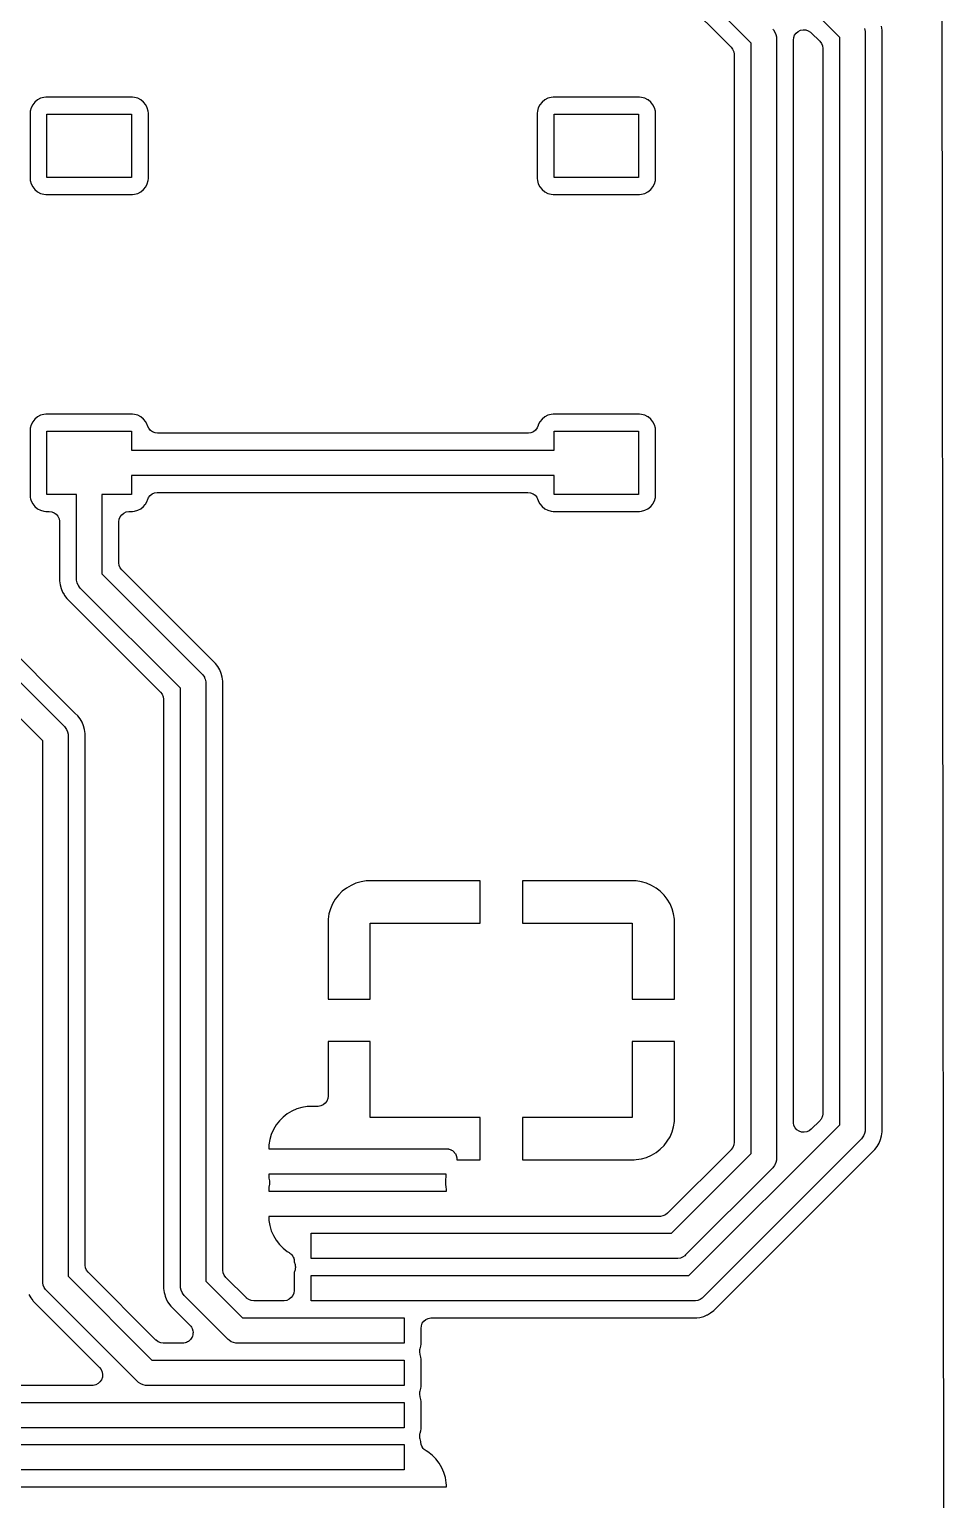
# Model space of a CAD drawing. Header units: millimetres. Extents: x 88 to 236, y -149 to -88.
# Drawn here: x 225.35 to 236.18, y -127.77 to -110.38 of the extents above; entities that cross this region are included whole.
import ezdxf

# ---------------------------------------------------------------- set-up
doc = ezdxf.new("R2010")
doc.units = ezdxf.units.MM
doc.layers.add('F.Cu', color=13, linetype='CONTINUOUS', true_color=0xc83434)

msp = doc.modelspace()

# ---------------------------------------------------------------- linework, layer by layer
at = {"layer": 'F.Cu', "linetype": 'CONTINUOUS'}
for p, q in [((236.140017, -104.745261), (236.179981, -140.273118)), ((234.94, -110.472132), (232.177868, -107.71)), ((233.89, -110.542132), (232.557868, -109.21)), ((232.511137, -109.446819), (233.653181, -110.588863)), ((234.146066, -110.373934), (234.155952, -110.384841)), ((234.155952, -110.384841), (234.172288, -110.40929)), ((234.172288, -110.40929), (234.183541, -110.436457)), ((234.183541, -110.436457), (234.189278, -110.465297)), ((234.405838, -110.445807), (234.424108, -110.42066)), ((234.424108, -110.42066), (234.448057, -110.400847)), ((234.448057, -110.400847), (234.476182, -110.387613)), ((234.476182, -110.387613), (234.506714, -110.381789)), ((234.506714, -110.381789), (234.537735, -110.38374)), ((234.537735, -110.38374), (234.567297, -110.393345)), ((234.567297, -110.393345), (234.593541, -110.41)), ((234.593541, -110.41), (234.602181, -110.417863)), ((234.602181, -110.417863), (234.703181, -110.518863)), ((235.233542, -110.366458), (235.237812, -110.387926)), ((235.237812, -110.387926), (235.239278, -110.395297)), ((235.239278, -110.395297), (235.24, -110.41)), ((235.24, -110.41), (235.24, -123.397106)), ((235.4405, -110.387027), (235.434503, -110.341474)), ((235.4405, -123.420079), (235.4405, -110.387027)), ((233.653181, -110.588863), (233.672232, -110.613423)), ((233.672232, -110.613423), (233.684576, -110.641949)), ((233.89, -123.677868), (233.89, -110.542132)), ((234.189278, -110.465297), (234.19, -110.48)), ((234.19, -110.48), (234.19, -123.74)), ((234.3905, -110.505544), (234.394396, -110.474706)), ((234.3905, -123.301562), (234.3905, -110.505544)), ((234.394396, -110.474706), (234.405838, -110.445807)), ((234.703181, -110.518863), (234.722232, -110.543423)), ((234.722232, -110.543423), (234.734576, -110.571949)), ((234.734576, -110.571949), (234.739439, -110.602649)), ((234.739439, -110.602649), (234.7395, -110.606544)), ((234.7395, -110.606544), (234.7395, -123.200562)), ((234.94, -123.334974), (234.94, -110.472132)), ((233.684576, -110.641949), (233.689439, -110.672649)), ((233.689439, -110.672649), (233.6895, -110.676544)), ((233.6895, -110.676544), (233.6895, -123.543456)), ((225.372845, -111.305241), (225.361626, -111.344446)), ((225.372848, -111.305234), (225.372845, -111.305241)), ((225.391723, -111.269099), (225.372848, -111.305234)), ((225.391728, -111.269091), (225.391723, -111.269099)), ((225.417492, -111.237494), (225.391728, -111.269091)), ((225.417494, -111.237492), (225.417492, -111.237494)), ((225.449091, -111.211728), (225.417494, -111.237492)), ((225.449099, -111.211723), (225.449091, -111.211728)), ((225.485234, -111.192848), (225.449099, -111.211723)), ((225.485241, -111.192845), (225.485234, -111.192848)), ((225.524446, -111.181626), (225.485241, -111.192845)), ((225.548368, -111.1795), (225.524446, -111.181626)), ((225.54837, -111.1795), (225.548368, -111.1795)), ((226.57163, -111.1795), (225.54837, -111.1795)), ((226.571631, -111.1795), (226.57163, -111.1795)), ((226.595554, -111.181626), (226.571631, -111.1795)), ((226.595555, -111.181627), (226.595552, -111.181626)), ((226.595552, -111.181626), (226.595554, -111.181626)), ((226.634759, -111.192845), (226.595555, -111.181627)), ((226.634763, -111.192847), (226.634759, -111.192845)), ((226.634765, -111.192848), (226.634763, -111.192847)), ((226.6709, -111.211723), (226.634765, -111.192848)), ((226.670908, -111.211728), (226.6709, -111.211723)), ((226.702505, -111.237492), (226.670908, -111.211728)), ((226.702507, -111.237494), (226.702505, -111.237492)), ((226.728271, -111.269091), (226.702507, -111.237494)), ((226.728273, -111.269095), (226.728271, -111.269091)), ((226.728275, -111.269097), (226.728273, -111.269095)), ((226.747155, -111.305241), (226.728275, -111.269097)), ((226.758373, -111.344445), (226.747155, -111.305241)), ((231.372845, -111.305241), (231.361626, -111.344446)), ((231.372848, -111.305234), (231.372845, -111.305241)), ((231.391723, -111.269099), (231.372848, -111.305234)), ((231.391728, -111.269091), (231.391723, -111.269099)), ((231.417492, -111.237494), (231.391728, -111.269091)), ((231.417494, -111.237492), (231.417492, -111.237494)), ((231.449091, -111.211728), (231.417494, -111.237492)), ((231.449099, -111.211723), (231.449091, -111.211728)), ((231.485234, -111.192848), (231.449099, -111.211723)), ((231.485241, -111.192845), (231.485234, -111.192848)), ((231.524446, -111.181626), (231.485241, -111.192845)), ((231.548368, -111.1795), (231.524446, -111.181626)), ((231.54837, -111.1795), (231.548368, -111.1795)), ((232.57163, -111.1795), (231.54837, -111.1795)), ((232.571631, -111.1795), (232.57163, -111.1795)), ((232.595554, -111.181626), (232.571631, -111.1795)), ((232.595555, -111.181627), (232.595552, -111.181626)), ((232.595552, -111.181626), (232.595554, -111.181626)), ((232.634759, -111.192845), (232.595555, -111.181627)), ((232.634763, -111.192847), (232.634759, -111.192845)), ((232.634765, -111.192848), (232.634763, -111.192847)), ((232.6709, -111.211723), (232.634765, -111.192848)), ((232.670908, -111.211728), (232.6709, -111.211723)), ((232.702505, -111.237492), (232.670908, -111.211728)), ((232.702507, -111.237494), (232.702505, -111.237492)), ((232.728271, -111.269091), (232.702507, -111.237494)), ((232.728273, -111.269095), (232.728271, -111.269091)), ((232.728275, -111.269097), (232.728273, -111.269095)), ((232.747155, -111.305241), (232.728275, -111.269097)), ((232.758373, -111.344445), (232.747155, -111.305241)), ((225.361626, -111.344446), (225.3595, -111.368368)), ((225.3595, -111.368368), (225.3595, -112.141631)), ((225.56, -112.13), (225.56, -111.38)), ((225.56, -111.38), (226.56, -111.38)), ((226.56, -111.38), (226.56, -112.13)), ((226.7605, -111.368368), (226.758373, -111.344445)), ((226.7605, -111.36837), (226.7605, -111.368368)), ((226.7605, -112.14163), (226.7605, -111.36837)), ((231.361626, -111.344446), (231.3595, -111.368368)), ((231.3595, -111.368368), (231.3595, -112.141631)), ((231.56, -112.13), (231.56, -111.38)), ((231.56, -111.38), (232.56, -111.38)), ((232.56, -111.38), (232.56, -112.13)), ((232.7605, -111.36837), (232.758373, -111.344445)), ((232.7605, -112.14163), (232.7605, -111.36837)), ((225.3595, -112.141631), (225.361626, -112.165553)), ((225.361626, -112.165553), (225.372845, -112.204758)), ((226.56, -112.13), (225.56, -112.13)), ((226.747155, -112.204759), (226.758373, -112.165555)), ((226.758373, -112.165555), (226.7605, -112.14163)), ((231.3595, -112.141631), (231.361626, -112.165553)), ((231.361626, -112.165553), (231.372845, -112.204758)), ((232.56, -112.13), (231.56, -112.13)), ((232.747155, -112.204759), (232.758373, -112.165555)), ((232.758373, -112.165555), (232.7605, -112.14163)), ((225.372845, -112.204758), (225.372848, -112.204765)), ((225.372848, -112.204765), (225.391723, -112.2409)), ((225.391723, -112.2409), (225.391728, -112.240908)), ((225.391728, -112.240908), (225.417492, -112.272505)), ((225.417492, -112.272505), (225.417494, -112.272507)), ((225.417494, -112.272507), (225.449091, -112.298271)), ((225.449091, -112.298271), (225.449095, -112.298273)), ((225.449095, -112.298273), (225.449097, -112.298275)), ((225.449097, -112.298275), (225.485241, -112.317155)), ((225.485241, -112.317155), (225.524445, -112.328373)), ((225.524445, -112.328373), (225.54837, -112.3305)), ((225.54837, -112.3305), (225.548378, -112.3305)), ((225.548378, -112.3305), (226.571622, -112.3305)), ((226.571622, -112.3305), (226.57163, -112.3305)), ((226.57163, -112.3305), (226.595555, -112.328373)), ((226.595555, -112.328373), (226.634759, -112.317155)), ((226.634759, -112.317155), (226.670903, -112.298275)), ((226.670903, -112.298275), (226.702506, -112.272506)), ((226.702506, -112.272506), (226.728275, -112.240903)), ((226.728275, -112.240903), (226.747155, -112.204759)), ((231.372845, -112.204758), (231.372848, -112.204765)), ((231.372848, -112.204765), (231.391723, -112.2409)), ((231.391723, -112.2409), (231.391728, -112.240908)), ((231.391728, -112.240908), (231.417492, -112.272505)), ((231.417492, -112.272505), (231.417494, -112.272507)), ((231.417494, -112.272507), (231.449091, -112.298271)), ((231.449091, -112.298271), (231.449095, -112.298273)), ((231.449095, -112.298273), (231.449097, -112.298275)), ((231.449097, -112.298275), (231.485241, -112.317155)), ((231.485241, -112.317155), (231.524445, -112.328373)), ((231.524445, -112.328373), (231.54837, -112.3305)), ((231.54837, -112.3305), (231.548378, -112.3305)), ((231.548378, -112.3305), (232.571622, -112.3305)), ((232.571622, -112.3305), (232.57163, -112.3305)), ((232.57163, -112.3305), (232.595555, -112.328373)), ((232.595555, -112.328373), (232.634759, -112.317155)), ((232.634759, -112.317155), (232.670903, -112.298275)), ((232.670903, -112.298275), (232.702506, -112.272506)), ((232.702506, -112.272506), (232.728275, -112.240903)), ((232.728275, -112.240903), (232.747155, -112.204759)), ((225.449091, -114.961728), (225.417494, -114.987492)), ((225.449099, -114.961723), (225.449091, -114.961728)), ((225.485234, -114.942848), (225.449099, -114.961723)), ((225.485241, -114.942845), (225.485234, -114.942848)), ((225.524446, -114.931626), (225.485241, -114.942845)), ((225.548368, -114.9295), (225.524446, -114.931626)), ((225.54837, -114.9295), (225.548368, -114.9295)), ((226.57163, -114.9295), (225.54837, -114.9295)), ((226.571631, -114.9295), (226.57163, -114.9295)), ((226.595554, -114.931626), (226.571631, -114.9295)), ((226.595555, -114.931627), (226.595552, -114.931626)), ((226.595552, -114.931626), (226.595554, -114.931626)), ((226.634759, -114.942845), (226.595555, -114.931627)), ((226.634763, -114.942847), (226.634759, -114.942845)), ((226.634765, -114.942848), (226.634763, -114.942847)), ((226.6709, -114.961723), (226.634765, -114.942848)), ((226.670908, -114.961728), (226.6709, -114.961723)), ((226.702505, -114.987492), (226.670908, -114.961728)), ((231.449091, -114.961728), (231.417494, -114.987492)), ((231.449099, -114.961723), (231.449091, -114.961728)), ((231.485234, -114.942848), (231.449099, -114.961723)), ((231.485241, -114.942845), (231.485234, -114.942848)), ((231.524446, -114.931626), (231.485241, -114.942845)), ((231.548368, -114.9295), (231.524446, -114.931626)), ((231.54837, -114.9295), (231.548368, -114.9295)), ((232.57163, -114.9295), (231.54837, -114.9295)), ((232.571631, -114.9295), (232.57163, -114.9295)), ((232.595554, -114.931626), (232.571631, -114.9295)), ((232.595555, -114.931627), (232.595552, -114.931626)), ((232.595552, -114.931626), (232.595554, -114.931626)), ((232.634759, -114.942845), (232.595555, -114.931627)), ((232.634763, -114.942847), (232.634759, -114.942845)), ((232.634765, -114.942848), (232.634763, -114.942847)), ((232.6709, -114.961723), (232.634765, -114.942848)), ((232.670908, -114.961728), (232.6709, -114.961723)), ((232.702505, -114.987492), (232.670908, -114.961728)), ((225.361626, -115.094446), (225.3595, -115.118368)), ((225.3595, -115.118368), (225.3595, -115.891631)), ((225.372845, -115.055241), (225.361626, -115.094446)), ((225.372848, -115.055234), (225.372845, -115.055241)), ((225.391723, -115.019099), (225.372848, -115.055234)), ((225.391728, -115.019091), (225.391723, -115.019099)), ((225.417492, -114.987494), (225.391728, -115.019091)), ((225.417494, -114.987492), (225.417492, -114.987494)), ((225.56, -115.88), (225.56, -115.13)), ((225.56, -115.13), (226.56, -115.13)), ((226.56, -115.13), (226.56, -115.355)), ((226.702507, -114.987494), (226.702505, -114.987492)), ((226.728271, -115.019091), (226.702507, -114.987494)), ((226.728273, -115.019095), (226.728271, -115.019091)), ((226.728275, -115.019097), (226.728273, -115.019095)), ((226.747155, -115.055241), (226.728275, -115.019097)), ((226.747156, -115.055246), (226.747155, -115.055241)), ((226.749838, -115.064616), (226.747156, -115.055246)), ((226.751121, -115.068818), (226.749838, -115.064616)), ((226.764355, -115.096943), (226.751121, -115.068818)), ((226.784168, -115.120892), (226.764355, -115.096943)), ((226.809315, -115.139162), (226.784168, -115.120892)), ((231.314497, -115.136978), (231.286021, -115.149437)), ((231.338981, -115.117828), (231.314497, -115.136978)), ((231.357933, -115.093192), (231.338981, -115.117828)), ((231.370162, -115.064616), (231.357933, -115.093192)), ((231.372843, -115.055246), (231.370162, -115.064616)), ((231.372848, -115.055234), (231.372843, -115.055246)), ((231.391723, -115.019099), (231.372848, -115.055234)), ((231.391728, -115.019091), (231.391723, -115.019099)), ((231.417492, -114.987494), (231.391728, -115.019091)), ((231.417494, -114.987492), (231.417492, -114.987494)), ((231.56, -115.355), (231.56, -115.13)), ((231.56, -115.13), (232.56, -115.13)), ((232.56, -115.13), (232.56, -115.88)), ((232.702507, -114.987494), (232.702505, -114.987492)), ((232.728271, -115.019091), (232.702507, -114.987494)), ((232.728273, -115.019095), (232.728271, -115.019091)), ((232.728275, -115.019097), (232.728273, -115.019095)), ((232.747155, -115.055241), (232.728275, -115.019097)), ((232.758373, -115.094445), (232.747155, -115.055241)), ((232.7605, -115.11837), (232.758373, -115.094445)), ((232.7605, -115.89163), (232.7605, -115.11837)), ((226.838214, -115.150604), (226.809315, -115.139162)), ((226.869052, -115.1545), (226.838214, -115.150604)), ((231.250948, -115.1545), (226.869052, -115.1545)), ((231.255341, -115.154422), (231.250948, -115.1545)), ((231.286021, -115.149437), (231.255341, -115.154422)), ((226.56, -115.355), (231.56, -115.355)), ((231.56, -115.655), (226.56, -115.655)), ((226.56, -115.655), (226.56, -115.88)), ((231.56, -115.88), (231.56, -115.655)), ((225.3595, -115.891631), (225.361626, -115.915553)), ((225.361626, -115.915553), (225.366635, -115.933057)), ((225.366635, -115.933057), (225.372843, -115.954753)), ((225.372843, -115.954753), (225.372845, -115.954758)), ((225.372845, -115.954758), (225.372848, -115.954765)), ((225.372848, -115.954765), (225.391723, -115.9909)), ((225.391723, -115.9909), (225.391728, -115.990908)), ((225.391728, -115.990908), (225.417492, -116.022505)), ((225.91, -115.88), (225.56, -115.88)), ((225.91, -116.88), (225.91, -115.88)), ((226.56, -115.88), (226.21, -115.88)), ((226.21, -115.88), (226.21, -116.817868)), ((226.702506, -116.022506), (226.723649, -115.996577)), ((226.723649, -115.996577), (226.728271, -115.990908)), ((226.728271, -115.990907), (226.728275, -115.990903)), ((226.728271, -115.990908), (226.728271, -115.990907)), ((226.728275, -115.990903), (226.747155, -115.954759)), ((226.747155, -115.954759), (226.749838, -115.945384)), ((226.749838, -115.945384), (226.762067, -115.916808)), ((226.762067, -115.916808), (226.781019, -115.892172)), ((226.781019, -115.892172), (226.805503, -115.873022)), ((226.805503, -115.873022), (226.833979, -115.860563)), ((226.833979, -115.860563), (226.864659, -115.855578)), ((226.864659, -115.855578), (226.869052, -115.8555)), ((226.869052, -115.8555), (231.250948, -115.8555)), ((231.250948, -115.8555), (231.281786, -115.859396)), ((231.281786, -115.859396), (231.310685, -115.870838)), ((231.310685, -115.870838), (231.335832, -115.889108)), ((231.335832, -115.889108), (231.355645, -115.913057)), ((231.355645, -115.913057), (231.368879, -115.941182)), ((231.368879, -115.941182), (231.370162, -115.945384)), ((231.370162, -115.945384), (231.372845, -115.954759)), ((231.372845, -115.954759), (231.372847, -115.954763)), ((231.372847, -115.954763), (231.372848, -115.954765)), ((231.372848, -115.954765), (231.391723, -115.9909)), ((231.391723, -115.9909), (231.391728, -115.990908)), ((231.391728, -115.990908), (231.417492, -116.022505)), ((232.56, -115.88), (231.56, -115.88)), ((232.702506, -116.022506), (232.723649, -115.996577)), ((232.723649, -115.996577), (232.728271, -115.990908)), ((232.728271, -115.990907), (232.728275, -115.990903)), ((232.728271, -115.990908), (232.728271, -115.990907)), ((232.728275, -115.990903), (232.747155, -115.954759)), ((232.747155, -115.954759), (232.758373, -115.915555)), ((232.758373, -115.915555), (232.7605, -115.89163)), ((223.21, -116.067868), (225.766066, -118.623934)), ((225.891598, -118.465916), (223.446819, -116.021137)), ((225.417492, -116.022505), (225.417494, -116.022507)), ((225.417494, -116.022507), (225.449091, -116.048271)), ((225.449091, -116.048271), (225.449095, -116.048273)), ((225.449095, -116.048273), (225.449097, -116.048275)), ((225.449097, -116.048275), (225.485241, -116.067155)), ((225.485241, -116.067155), (225.524445, -116.078373)), ((225.524445, -116.078373), (225.54837, -116.0805)), ((225.54837, -116.0805), (225.5855, -116.0805)), ((225.5855, -116.0805), (225.616338, -116.084396)), ((225.616338, -116.084396), (225.645237, -116.095838)), ((225.645237, -116.095838), (225.670384, -116.114108)), ((225.670384, -116.114108), (225.690197, -116.138057)), ((225.690197, -116.138057), (225.703431, -116.166182)), ((225.703431, -116.166182), (225.709255, -116.196714)), ((226.4105, -116.2045), (226.414396, -116.173662)), ((226.414396, -116.173662), (226.425838, -116.144763)), ((226.425838, -116.144763), (226.444108, -116.119616)), ((226.444108, -116.119616), (226.468057, -116.099803)), ((226.468057, -116.099803), (226.496182, -116.086569)), ((226.496182, -116.086569), (226.526714, -116.080745)), ((226.526714, -116.080745), (226.5345, -116.0805)), ((226.5345, -116.0805), (226.571622, -116.0805)), ((226.571622, -116.0805), (226.57163, -116.0805)), ((226.57163, -116.0805), (226.595555, -116.078373)), ((226.595555, -116.078373), (226.634759, -116.067155)), ((226.634759, -116.067155), (226.670903, -116.048275)), ((226.670903, -116.048275), (226.702506, -116.022506)), ((231.417492, -116.022505), (231.417494, -116.022507)), ((231.417494, -116.022507), (231.449091, -116.048271)), ((231.449091, -116.048271), (231.449095, -116.048273)), ((231.449095, -116.048273), (231.449097, -116.048275)), ((231.449097, -116.048275), (231.485241, -116.067155)), ((231.485241, -116.067155), (231.524445, -116.078373)), ((231.524445, -116.078373), (231.54837, -116.0805)), ((231.54837, -116.0805), (231.548378, -116.0805)), ((231.548378, -116.0805), (232.571622, -116.0805)), ((232.571622, -116.0805), (232.57163, -116.0805)), ((232.57163, -116.0805), (232.595555, -116.078373)), ((232.595555, -116.078373), (232.634759, -116.067155)), ((232.634759, -116.067155), (232.670903, -116.048275)), ((232.670903, -116.048275), (232.702506, -116.022506)), ((225.51, -118.792132), (222.953934, -116.236066)), ((225.709255, -116.196714), (225.7095, -116.2045)), ((225.7095, -116.2045), (225.7095, -116.902973)), ((226.4105, -116.683455), (226.4105, -116.2045)), ((226.410561, -116.68735), (226.4105, -116.683455)), ((226.415424, -116.71805), (226.410561, -116.68735)), ((226.21, -116.817868), (227.396066, -118.003934)), ((226.427768, -116.746576), (226.415424, -116.71805)), ((226.446819, -116.771136), (226.427768, -116.746576)), ((227.554079, -117.878396), (226.446819, -116.771136)), ((225.7095, -116.902973), (225.715497, -116.948526)), ((225.715497, -116.948526), (225.727389, -116.992906)), ((225.727389, -116.992906), (225.744972, -117.035355)), ((225.744972, -117.035355), (225.761785, -117.064478)), ((225.910722, -116.894703), (225.91, -116.88)), ((225.916459, -116.923543), (225.910722, -116.894703)), ((225.927712, -116.95071), (225.916459, -116.923543)), ((225.931807, -116.956838), (225.927712, -116.95071)), ((225.944048, -116.975159), (225.931807, -116.956838)), ((225.953934, -116.986066), (225.944048, -116.975159)), ((227.14, -118.172132), (225.953934, -116.986066)), ((225.761785, -117.064478), (225.767942, -117.075142)), ((225.767942, -117.075142), (225.795917, -117.111599)), ((225.795917, -117.111599), (226.903181, -118.218863)), ((227.554082, -117.8784), (227.554079, -117.878396)), ((227.554086, -117.878404), (227.554082, -117.8784)), ((227.582056, -117.914855), (227.554086, -117.878404)), ((227.605028, -117.954645), (227.582056, -117.914855)), ((227.396066, -118.003934), (227.405952, -118.014841)), ((227.405952, -118.014841), (227.422289, -118.039291)), ((227.422289, -118.039291), (227.425688, -118.047498)), ((227.425688, -118.047498), (227.433541, -118.066457)), ((227.433541, -118.066457), (227.439278, -118.095297)), ((227.622611, -117.997094), (227.605028, -117.954645)), ((227.634503, -118.041474), (227.622611, -117.997094)), ((227.634503, -118.041477), (227.634503, -118.041474)), ((227.6405, -118.087026), (227.634503, -118.041477)), ((227.6405, -120.929019), (227.6405, -118.087026)), ((226.903181, -118.218863), (226.922232, -118.243423)), ((226.922232, -118.243423), (226.934576, -118.271949)), ((227.14, -125.25), (227.14, -118.172132)), ((227.439278, -118.095297), (227.44, -118.11)), ((227.44, -118.11), (227.44, -125.187868)), ((226.934576, -118.271949), (226.939439, -118.302649)), ((226.939439, -118.302649), (226.9395, -118.306544)), ((226.9395, -118.306544), (226.9395, -125.272973)), ((225.924079, -118.498396), (225.891598, -118.465916)), ((225.92408, -118.498397), (225.924079, -118.498396)), ((225.924083, -118.498401), (225.92408, -118.498397)), ((225.924085, -118.498403), (225.924083, -118.498401)), ((225.952055, -118.534855), (225.924085, -118.498403)), ((225.975028, -118.574645), (225.952055, -118.534855)), ((225.992611, -118.617094), (225.975028, -118.574645)), ((225.766066, -118.623934), (225.775952, -118.634841)), ((225.775952, -118.634841), (225.792288, -118.65929)), ((225.792288, -118.65929), (225.803541, -118.686457)), ((225.803541, -118.686457), (225.809278, -118.715297)), ((225.809278, -118.715297), (225.81, -118.73)), ((225.81, -118.73), (225.81, -125.127868)), ((226.004503, -118.661474), (225.992611, -118.617094)), ((226.004503, -118.661477), (226.004503, -118.661474)), ((226.0105, -118.707026), (226.004503, -118.661477)), ((226.0105, -124.993456), (226.0105, -118.707026)), ((225.51, -125.19), (225.51, -118.792132)), ((229.157555, -120.503616), (229.103398, -120.535644)), ((229.157562, -120.503612), (229.157555, -120.503616)), ((229.215293, -120.478629), (229.157562, -120.503612)), ((229.275711, -120.461075), (229.215293, -120.478629)), ((229.275717, -120.461074), (229.275711, -120.461075)), ((229.33784, -120.451235), (229.275717, -120.461074)), ((229.337847, -120.451234), (229.33784, -120.451235)), ((229.364039, -120.45), (229.337847, -120.451234)), ((230.685, -120.45), (229.364039, -120.45)), ((230.685, -120.95), (230.685, -120.45)), ((232.505981, -120.45), (231.185, -120.45)), ((231.185, -120.45), (231.185, -120.95)), ((232.532147, -120.451233), (232.505981, -120.45)), ((232.594284, -120.461074), (232.532146, -120.451233)), ((232.532146, -120.451233), (232.532147, -120.451233)), ((232.594288, -120.461075), (232.594284, -120.461074)), ((232.654706, -120.478629), (232.594288, -120.461075)), ((232.712437, -120.503612), (232.654706, -120.478629)), ((232.712444, -120.503616), (232.712437, -120.503612)), ((232.766601, -120.535644), (232.712444, -120.503616)), ((228.970644, -120.668398), (228.938616, -120.722555)), ((229.009208, -120.618683), (228.970644, -120.668398)), ((229.053683, -120.574208), (229.009208, -120.618683)), ((229.103398, -120.535644), (229.053683, -120.574208)), ((232.816316, -120.574208), (232.766601, -120.535644)), ((232.860791, -120.618683), (232.816316, -120.574208)), ((232.899355, -120.668398), (232.860791, -120.618683)), ((232.931383, -120.722555), (232.899355, -120.668398)), ((228.896074, -120.840715), (228.886233, -120.902853)), ((228.896075, -120.840711), (228.896074, -120.840715)), ((228.913629, -120.780293), (228.896075, -120.840711)), ((228.938612, -120.722562), (228.913629, -120.780293)), ((228.938616, -120.722555), (228.938612, -120.722562)), ((232.931387, -120.722562), (232.931383, -120.722555)), ((232.95637, -120.780293), (232.931387, -120.722562)), ((232.973924, -120.840711), (232.95637, -120.780293)), ((232.973925, -120.840717), (232.973924, -120.840711)), ((232.983764, -120.90284), (232.973925, -120.840717)), ((227.6405, -123.599019), (227.6405, -120.929019)), ((228.886233, -120.902853), (228.885, -120.929019)), ((228.885, -120.929019), (228.885, -121.85)), ((229.385, -121.85), (229.385, -120.95)), ((229.385, -120.95), (230.685, -120.95)), ((231.185, -120.95), (232.485, -120.95)), ((232.485, -120.95), (232.485, -121.85)), ((232.983765, -120.902847), (232.983764, -120.90284)), ((232.984999, -120.929039), (232.983765, -120.902847)), ((232.984999, -121.85), (232.984999, -120.929039)), ((228.885, -121.85), (229.385, -121.85)), ((232.485, -121.85), (232.984999, -121.85)), ((229.385, -122.35), (228.885, -122.35)), ((228.885, -122.35), (228.885, -122.996)), ((229.385, -123.25), (229.385, -122.35)), ((232.985, -122.35), (232.485, -122.35)), ((232.485, -122.35), (232.485, -123.25)), ((232.985, -123.27098), (232.985, -122.35)), ((228.575711, -123.131075), (228.515293, -123.148629)), ((228.575717, -123.131074), (228.575711, -123.131075)), ((228.63784, -123.121235), (228.575717, -123.131074)), ((228.637847, -123.121234), (228.63784, -123.121235)), ((228.664039, -123.12), (228.637847, -123.121234)), ((228.761001, -123.12), (228.664039, -123.12)), ((228.768786, -123.119755), (228.761001, -123.12)), ((228.799318, -123.113931), (228.768786, -123.119755)), ((228.827443, -123.100697), (228.799318, -123.113931)), ((228.851392, -123.080884), (228.827443, -123.100697)), ((228.869662, -123.055737), (228.851392, -123.080884)), ((228.881104, -123.026838), (228.869662, -123.055737)), ((228.885, -122.996), (228.881104, -123.026838)), ((228.309208, -123.288683), (228.270644, -123.338398)), ((228.353683, -123.244208), (228.309208, -123.288683)), ((228.403398, -123.205644), (228.353683, -123.244208)), ((228.457555, -123.173616), (228.403398, -123.205644)), ((228.457562, -123.173612), (228.457555, -123.173616)), ((228.515293, -123.148629), (228.457562, -123.173612)), ((230.685, -123.25), (229.385, -123.25)), ((230.685, -123.749999), (230.685, -123.25)), ((232.485, -123.25), (231.185, -123.25)), ((231.185, -123.25), (231.185, -123.749999)), ((232.973925, -123.359284), (232.983766, -123.297146)), ((232.983766, -123.297146), (232.985, -123.27098)), ((234.39105, -123.313231), (234.3905, -123.301562)), ((234.703181, -123.288243), (234.602181, -123.389243)), ((234.705892, -123.285446), (234.703181, -123.288243)), ((234.70704, -123.283865), (234.705892, -123.285446)), ((234.713479, -123.276562), (234.70704, -123.283865)), ((234.718436, -123.268179), (234.713479, -123.276562)), ((234.724162, -123.260299), (234.718436, -123.268179)), ((234.726318, -123.254853), (234.724162, -123.260299)), ((234.729302, -123.249808), (234.726318, -123.254853)), ((234.732019, -123.240452), (234.729302, -123.249808)), ((234.735604, -123.2314), (234.732019, -123.240452)), ((234.736338, -123.225586), (234.735604, -123.2314)), ((234.737973, -123.21996), (234.736338, -123.225586)), ((234.738279, -123.210225), (234.737973, -123.21996)), ((234.7395, -123.200562), (234.738279, -123.210225)), ((228.213629, -123.450293), (228.196075, -123.510711)), ((228.238612, -123.392562), (228.213629, -123.450293)), ((228.238616, -123.392555), (228.238612, -123.392562)), ((228.270644, -123.338398), (228.238616, -123.392555)), ((232.899355, -123.531601), (232.931383, -123.477444)), ((232.931383, -123.477444), (232.931387, -123.477437)), ((232.931387, -123.477437), (232.95637, -123.419706)), ((232.95637, -123.419706), (232.973924, -123.359288)), ((232.973924, -123.359288), (232.973925, -123.359284)), ((233.154974, -125.12), (234.94, -123.334974)), ((234.397831, -123.343566), (234.39105, -123.313231)), ((234.411942, -123.37126), (234.397831, -123.343566)), ((234.432497, -123.394576), (234.411942, -123.37126)), ((234.458205, -123.412047), (234.432497, -123.394576)), ((234.48745, -123.422576), (234.458205, -123.412047)), ((234.518395, -123.425501), (234.48745, -123.422576)), ((234.549095, -123.420638), (234.518395, -123.425501)), ((234.577621, -123.408294), (234.549095, -123.420638)), ((234.602181, -123.389243), (234.577621, -123.408294)), ((235.222288, -123.467816), (235.205952, -123.492265)), ((235.233541, -123.440649), (235.222288, -123.467816)), ((235.239278, -123.411809), (235.233541, -123.440649)), ((235.24, -123.397106), (235.239278, -123.411809)), ((235.423042, -123.508403), (235.434503, -123.465632)), ((235.434503, -123.465632), (235.4405, -123.420079)), ((227.6405, -124.099019), (227.6405, -123.599019)), ((228.186233, -123.572853), (228.185, -123.599019)), ((228.185, -123.599019), (228.185, -123.62)), ((228.185, -123.62), (228.685, -123.62)), ((228.196074, -123.510715), (228.186233, -123.572853)), ((228.196075, -123.510711), (228.196074, -123.510715)), ((228.685, -123.62), (229.785, -123.62)), ((229.785, -123.62), (230.287, -123.62)), ((230.287, -123.62), (230.298579, -123.621462)), ((230.298579, -123.621462), (230.310235, -123.622196)), ((230.310235, -123.622196), (230.313958, -123.623405)), ((230.313958, -123.623405), (230.317838, -123.623896)), ((230.317838, -123.623896), (230.328684, -123.62819)), ((230.328684, -123.62819), (230.339797, -123.631801)), ((230.339797, -123.631801), (230.343103, -123.633899)), ((230.343103, -123.633899), (230.346737, -123.635338)), ((230.346737, -123.635338), (230.356173, -123.642193)), ((230.356173, -123.642193), (230.366041, -123.648456)), ((230.366041, -123.648456), (230.36872, -123.651309)), ((230.36872, -123.651309), (230.371884, -123.653608)), ((230.371884, -123.653608), (230.379328, -123.662606)), ((232.766601, -123.664355), (232.816316, -123.625791)), ((232.816316, -123.625791), (232.860791, -123.581316)), ((232.860791, -123.581316), (232.899355, -123.531601)), ((233.653181, -123.631137), (232.901137, -124.383181)), ((235.196066, -123.503172), (233.323172, -125.376066)), ((233.448703, -125.534085), (235.354085, -123.628703)), ((233.655892, -123.62834), (233.653181, -123.631137)), ((233.674162, -123.603193), (233.655892, -123.62834)), ((233.685604, -123.574294), (233.674162, -123.603193)), ((233.6895, -123.543456), (233.685604, -123.574294)), ((235.205952, -123.492265), (235.196066, -123.503172)), ((235.354085, -123.628703), (235.382056, -123.592251)), ((235.382056, -123.592251), (235.405028, -123.552461)), ((235.405028, -123.552461), (235.422611, -123.510012)), ((235.422611, -123.510012), (235.423042, -123.508403)), ((230.379328, -123.662606), (230.387318, -123.671115)), ((230.387318, -123.671115), (230.3892, -123.674539)), ((230.3892, -123.674539), (230.391697, -123.677557)), ((230.391697, -123.677557), (230.396672, -123.688131)), ((230.396672, -123.688131), (230.402292, -123.698353)), ((230.402292, -123.698353), (230.403264, -123.70214)), ((230.403264, -123.70214), (230.404931, -123.705682)), ((230.404931, -123.705682), (230.407119, -123.717153)), ((230.407119, -123.717153), (230.410022, -123.728459)), ((230.410022, -123.728459), (230.410389, -123.734297)), ((230.410389, -123.734297), (230.410755, -123.736214)), ((230.410755, -123.736214), (230.411, -123.744)), ((230.411, -123.744), (230.411, -123.749999)), ((230.411, -123.749999), (230.685, -123.749999)), ((231.185, -123.749999), (232.505961, -123.749999)), ((232.505961, -123.749999), (232.532152, -123.748765)), ((232.532152, -123.748765), (232.532159, -123.748764)), ((232.532159, -123.748764), (232.594282, -123.738925)), ((232.594282, -123.738925), (232.594288, -123.738924)), ((232.594288, -123.738924), (232.654706, -123.72137)), ((232.654706, -123.72137), (232.712437, -123.696387)), ((232.712437, -123.696387), (232.712444, -123.696383)), ((232.712444, -123.696383), (232.766601, -123.664355)), ((232.947868, -124.62), (233.89, -123.677868)), ((234.1682, -123.816828), (234.155952, -123.835159)), ((234.172288, -123.81071), (234.1682, -123.816828)), ((234.183541, -123.783543), (234.172288, -123.81071)), ((234.189278, -123.754703), (234.183541, -123.783543)), ((234.19, -123.74), (234.189278, -123.754703)), ((230.282272, -123.92), (228.185001, -123.92)), ((228.185001, -123.92), (228.185001, -123.94096)), ((228.185001, -123.94096), (228.186234, -123.967152)), ((228.186234, -123.967152), (228.186235, -123.967159)), ((228.186235, -123.967159), (228.191532, -124.000602)), ((228.191532, -124.000602), (228.192509, -124.031669)), ((230.277129, -124.013165), (230.282272, -123.92)), ((234.146066, -123.846066), (233.116066, -124.876066)), ((234.155952, -123.835159), (234.146066, -123.846066)), ((227.6405, -125.053456), (227.6405, -124.099019)), ((228.186233, -124.07286), (228.185, -124.099019)), ((228.185, -124.099019), (228.185, -124.12)), ((228.185, -124.12), (230.284999, -124.12)), ((228.191533, -124.039396), (228.186233, -124.07286)), ((228.192509, -124.031669), (228.191533, -124.039396)), ((230.277558, -124.021578), (230.277129, -124.013165)), ((230.277248, -124.028737), (230.277558, -124.021578)), ((230.278156, -124.033306), (230.277248, -124.028737)), ((230.278467, -124.039401), (230.278156, -124.033306)), ((230.283765, -124.072849), (230.278467, -124.039401)), ((230.284999, -124.099039), (230.283765, -124.072849)), ((230.284999, -124.12), (230.284999, -124.099039)), ((228.662247, -124.42), (228.185001, -124.42)), ((228.185001, -124.42), (228.185001, -124.44096)), ((228.185001, -124.44096), (228.186234, -124.467152)), ((228.186234, -124.467152), (228.186235, -124.467159)), ((228.186235, -124.467159), (228.196074, -124.529282)), ((228.196074, -124.529282), (228.196075, -124.529288)), ((228.196075, -124.529288), (228.213629, -124.589706)), ((228.673222, -124.419513), (228.662247, -124.42)), ((228.673359, -124.4195), (228.673222, -124.419513)), ((228.685, -124.4195), (228.673359, -124.4195)), ((228.685, -124.42), (228.685, -124.4195)), ((229.785, -124.42), (228.685, -124.42)), ((232.813456, -124.4195), (229.785, -124.4195)), ((229.785, -124.4195), (229.785, -124.42)), ((232.817351, -124.419439), (232.813456, -124.4195)), ((232.848051, -124.414576), (232.817351, -124.419439)), ((232.876577, -124.402232), (232.848051, -124.414576)), ((232.901137, -124.383181), (232.876577, -124.402232)), ((228.213629, -124.589706), (228.238612, -124.647437)), ((228.238612, -124.647437), (228.238616, -124.647444)), ((228.238616, -124.647444), (228.270644, -124.701601)), ((228.270644, -124.701601), (228.309208, -124.751316)), ((228.685, -124.92), (228.685, -124.62)), ((228.685, -124.62), (229.785, -124.62)), ((229.785, -124.62), (232.947868, -124.62)), ((228.309208, -124.751316), (228.353683, -124.795791)), ((228.353683, -124.795791), (228.403399, -124.834356)), ((228.403399, -124.834356), (228.403401, -124.834358)), ((228.403401, -124.834358), (228.425114, -124.847199)), ((228.425114, -124.847199), (228.434809, -124.854719)), ((228.434809, -124.854719), (228.444894, -124.861717)), ((228.444894, -124.861717), (228.447059, -124.864222)), ((228.447059, -124.864222), (228.449674, -124.86625)), ((228.449674, -124.86625), (228.45719, -124.87594)), ((228.45719, -124.87594), (228.465222, -124.88523)), ((233.116066, -124.876066), (233.105159, -124.885952)), ((226.010561, -124.997351), (226.0105, -124.993456)), ((226.015424, -125.028051), (226.010561, -124.997351)), ((226.027768, -125.056577), (226.015424, -125.028051)), ((228.465222, -124.88523), (228.466696, -124.888195)), ((228.466696, -124.888195), (228.468725, -124.89081)), ((228.468725, -124.89081), (228.473597, -124.902069)), ((228.473597, -124.902069), (228.479064, -124.913061)), ((228.479064, -124.913061), (228.479769, -124.916331)), ((228.479769, -124.916331), (228.481069, -124.919336)), ((228.481069, -124.919336), (228.483263, -124.928056)), ((228.483263, -124.928056), (228.484838, -124.935441)), ((228.484838, -124.935441), (228.486627, -124.955555)), ((228.486627, -124.955555), (228.496469, -124.989953)), ((228.496992, -125.047543), (228.495306, -125.054109)), ((228.496469, -124.989953), (228.49736, -124.994125)), ((228.498104, -125.036265), (228.496992, -125.047543)), ((228.49736, -124.994125), (228.498316, -125.005409)), ((228.499985, -125.025096), (228.498104, -125.036265)), ((228.498316, -125.005409), (228.500044, -125.01661)), ((228.500044, -125.01661), (228.499625, -125.020852)), ((228.499625, -125.020852), (228.499985, -125.025096)), ((229.235, -124.92), (228.685, -124.92)), ((233.01, -124.92), (229.235, -124.92)), ((233.024703, -124.919278), (233.01, -124.92)), ((233.053543, -124.913541), (233.024703, -124.919278)), ((233.08071, -124.902288), (233.053543, -124.913541)), ((233.105159, -124.885952), (233.08071, -124.902288)), ((225.510722, -125.204703), (225.51, -125.19)), ((225.516459, -125.233543), (225.510722, -125.204703)), ((225.81, -125.127868), (226.802132, -126.12)), ((226.046819, -125.081137), (226.027768, -125.056577)), ((226.848863, -125.883181), (226.046819, -125.081137)), ((227.44, -125.187868), (227.872132, -125.62)), ((227.640561, -125.057351), (227.6405, -125.053456)), ((227.645424, -125.088051), (227.640561, -125.057351)), ((227.657768, -125.116577), (227.645424, -125.088051)), ((227.676819, -125.141137), (227.657768, -125.116577)), ((227.918863, -125.383181), (227.676819, -125.141137)), ((228.486626, -125.084445), (228.4845, -125.108368)), ((228.4845, -125.108368), (228.4845, -125.2955)), ((228.486627, -125.084441), (228.486626, -125.084445)), ((228.495306, -125.054109), (228.486627, -125.084441)), ((228.685, -125.42), (228.685, -125.12)), ((228.685, -125.12), (229.785, -125.12)), ((229.785, -125.12), (233.154974, -125.12)), ((225.344972, -125.345355), (225.367944, -125.385145)), ((225.367944, -125.385145), (225.391316, -125.415604)), ((225.527712, -125.26071), (225.516459, -125.233543)), ((225.535906, -125.272973), (225.527712, -125.26071)), ((225.544048, -125.285159), (225.535906, -125.272973)), ((225.553934, -125.296066), (225.544048, -125.285159)), ((226.633934, -126.376066), (225.553934, -125.296066)), ((226.9395, -125.272973), (226.945497, -125.318525)), ((226.945497, -125.318525), (226.945498, -125.318531)), ((226.945498, -125.318531), (226.952684, -125.345353)), ((226.952684, -125.345353), (226.952685, -125.345353)), ((226.952685, -125.345353), (226.957386, -125.362898)), ((226.957386, -125.362898), (226.957388, -125.362903)), ((226.957388, -125.362903), (226.957389, -125.362906)), ((226.957389, -125.362906), (226.974972, -125.405355)), ((227.140722, -125.264703), (227.14, -125.25)), ((227.146459, -125.293543), (227.140722, -125.264703)), ((227.157712, -125.32071), (227.146459, -125.293543)), ((227.170119, -125.339278), (227.157712, -125.32071)), ((227.174048, -125.345159), (227.170119, -125.339278)), ((227.183934, -125.356066), (227.174048, -125.345159)), ((227.703934, -125.876066), (227.183934, -125.356066)), ((227.92166, -125.385892), (227.918863, -125.383181)), ((227.946807, -125.404162), (227.92166, -125.385892)), ((228.450892, -125.380384), (228.426943, -125.400197)), ((228.469162, -125.355237), (228.450892, -125.380384)), ((228.480604, -125.326338), (228.469162, -125.355237)), ((228.4845, -125.2955), (228.480604, -125.326338)), ((233.312265, -125.385952), (233.287816, -125.402288)), ((233.323172, -125.376066), (233.312265, -125.385952)), ((225.391316, -125.415604), (225.395917, -125.421599)), ((225.395917, -125.421599), (226.182137, -126.207819)), ((226.974972, -125.405355), (226.991785, -125.434478)), ((226.991785, -125.434478), (226.997942, -125.445142)), ((226.997942, -125.445142), (227.025917, -125.481599)), ((227.025917, -125.481599), (227.252137, -125.707819)), ((227.975706, -125.415604), (227.946807, -125.404162)), ((228.006544, -125.4195), (227.975706, -125.415604)), ((228.3605, -125.4195), (228.006544, -125.4195)), ((228.368286, -125.419255), (228.3605, -125.4195)), ((228.398818, -125.413431), (228.368286, -125.419255)), ((228.426943, -125.400197), (228.398818, -125.413431)), ((229.235, -125.42), (228.685, -125.42)), ((233.217106, -125.42), (229.235, -125.42)), ((233.231809, -125.419278), (233.217106, -125.42)), ((233.260649, -125.413541), (233.231809, -125.419278)), ((233.287816, -125.402288), (233.260649, -125.413541)), ((233.373471, -125.584445), (233.412251, -125.562056)), ((233.412251, -125.562056), (233.448703, -125.534085)), ((227.252137, -125.707819), (227.260466, -125.718557)), ((227.260466, -125.718557), (227.269153, -125.729057)), ((227.269153, -125.729057), (227.269988, -125.730832)), ((227.269988, -125.730832), (227.271188, -125.732379)), ((227.271188, -125.732379), (227.276587, -125.744857)), ((227.276587, -125.744857), (227.282387, -125.757182)), ((227.872132, -125.62), (229.235, -125.62)), ((229.235, -125.62), (229.785, -125.62)), ((229.785, -125.62), (229.785, -125.92)), ((229.9855, -125.7445), (229.989396, -125.713662)), ((229.9855, -125.93163), (229.9855, -125.7445)), ((229.989396, -125.713662), (230.000838, -125.684763)), ((230.000838, -125.684763), (230.019108, -125.659616)), ((230.019108, -125.659616), (230.043057, -125.639803)), ((230.043057, -125.639803), (230.071182, -125.626569)), ((230.071182, -125.626569), (230.101714, -125.620745)), ((230.101714, -125.620745), (230.1095, -125.6205)), ((230.1095, -125.6205), (233.24008, -125.6205)), ((233.24008, -125.6205), (233.249189, -125.6193)), ((233.249189, -125.6193), (233.285632, -125.614503)), ((233.285632, -125.614503), (233.330012, -125.602611)), ((233.330012, -125.602611), (233.372461, -125.585028)), ((233.372461, -125.585028), (233.373471, -125.584445)), ((226.85166, -125.885892), (226.848863, -125.883181)), ((226.876807, -125.904162), (226.85166, -125.885892)), ((226.905706, -125.915604), (226.876807, -125.904162)), ((226.936544, -125.9195), (226.905706, -125.915604)), ((227.164456, -125.9195), (226.936544, -125.9195)), ((227.176125, -125.91895), (227.164456, -125.9195)), ((227.177272, -125.918693), (227.176125, -125.91895)), ((227.179997, -125.918522), (227.177272, -125.918693)), ((227.193166, -125.91514), (227.179997, -125.918522)), ((227.20646, -125.912169), (227.193166, -125.91514)), ((227.208207, -125.911278), (227.20646, -125.912169)), ((227.210103, -125.910792), (227.208207, -125.911278)), ((227.222019, -125.90424), (227.210103, -125.910792)), ((227.234154, -125.898058), (227.222019, -125.90424)), ((227.235624, -125.896761), (227.234154, -125.898058)), ((227.237341, -125.895818), (227.235624, -125.896761)), ((227.24726, -125.886503), (227.237341, -125.895818)), ((227.25747, -125.877503), (227.24726, -125.886503)), ((227.258571, -125.875882), (227.25747, -125.877503)), ((227.26, -125.874541), (227.258571, -125.875882)), ((227.267296, -125.863044), (227.26, -125.874541)), ((227.274941, -125.851795), (227.267296, -125.863044)), ((227.275604, -125.849952), (227.274941, -125.851795)), ((227.276655, -125.848297), (227.275604, -125.849952)), ((227.280861, -125.835351), (227.276655, -125.848297)), ((227.28547, -125.82255), (227.280861, -125.835351)), ((227.282387, -125.757182), (227.282754, -125.759107)), ((227.282754, -125.759107), (227.283532, -125.760905)), ((227.283532, -125.760905), (227.285661, -125.774347)), ((227.285654, -125.820598), (227.28547, -125.82255)), ((227.28626, -125.818735), (227.285654, -125.820598)), ((227.285661, -125.774347), (227.288211, -125.787714)), ((227.287113, -125.805159), (227.28626, -125.818735)), ((227.288395, -125.791605), (227.287113, -125.805159)), ((227.288211, -125.787714), (227.288088, -125.789667)), ((227.288088, -125.789667), (227.288395, -125.791605)), ((227.714841, -125.885952), (227.703934, -125.876066)), ((227.73929, -125.902288), (227.714841, -125.885952)), ((227.766457, -125.913541), (227.73929, -125.902288)), ((227.795297, -125.919278), (227.766457, -125.913541)), ((227.81, -125.92), (227.795297, -125.919278)), ((228.685, -125.92), (227.81, -125.92)), ((229.785, -125.92), (228.685, -125.92)), ((229.969955, -126.023396), (229.973004, -125.992463)), ((229.974691, -126.054105), (229.969955, -126.023396)), ((229.973004, -125.992463), (229.974682, -125.985927)), ((229.974682, -125.985927), (229.983373, -125.955555)), ((229.983373, -126.084445), (229.974691, -126.054105)), ((229.983373, -125.955555), (229.9855, -125.93163)), ((229.9855, -126.10837), (229.983373, -126.084445)), ((226.182137, -126.207819), (226.201188, -126.232379)), ((226.201188, -126.232379), (226.213532, -126.260905)), ((226.213532, -126.260905), (226.218395, -126.291605)), ((226.802132, -126.12), (229.235, -126.12)), ((229.235, -126.12), (229.785, -126.12)), ((229.785, -126.12), (229.785, -126.42)), ((229.9855, -126.43163), (229.9855, -126.10837)), ((226.094456, -126.4195), (224.476544, -126.4195)), ((226.106125, -126.41895), (226.094456, -126.4195)), ((226.13646, -126.412169), (226.106125, -126.41895)), ((226.164154, -126.398058), (226.13646, -126.412169)), ((226.18747, -126.377503), (226.164154, -126.398058)), ((226.204941, -126.351795), (226.18747, -126.377503)), ((226.21547, -126.32255), (226.204941, -126.351795)), ((226.218395, -126.291605), (226.21547, -126.32255)), ((226.644841, -126.385952), (226.633934, -126.376066)), ((226.669291, -126.402289), (226.644841, -126.385952)), ((226.696458, -126.413542), (226.669291, -126.402289)), ((226.725297, -126.419278), (226.696458, -126.413542)), ((226.74, -126.42), (226.725297, -126.419278)), ((228.685, -126.42), (226.74, -126.42)), ((229.785, -126.42), (228.685, -126.42)), ((229.983373, -126.455555), (229.9855, -126.43163)), ((229.969955, -126.523396), (229.973004, -126.492463)), ((229.974691, -126.554105), (229.969955, -126.523396)), ((229.973004, -126.492463), (229.974682, -126.485927)), ((229.974682, -126.485927), (229.983373, -126.455555)), ((229.983373, -126.584445), (229.974691, -126.554105)), ((229.9855, -126.60837), (229.983373, -126.584445)), ((229.9855, -126.93163), (229.9855, -126.60837)), ((224.342132, -126.62), (229.235, -126.62)), ((229.235, -126.62), (229.785, -126.62)), ((229.785, -126.62), (229.785, -126.92)), ((228.685, -126.92), (224.28, -126.92)), ((229.785, -126.92), (228.685, -126.92)), ((229.974682, -126.985927), (229.983373, -126.955555)), ((229.983373, -126.955555), (229.9855, -126.93163)), ((215.452132, -127.12), (229.235, -127.12)), ((229.235, -127.12), (229.785, -127.12)), ((229.785, -127.12), (229.785, -127.42)), ((229.969955, -127.023396), (229.970373, -127.019154)), ((229.971681, -127.034587), (229.969955, -127.023396)), ((229.970013, -127.014905), (229.971892, -127.003736)), ((229.970373, -127.019154), (229.970013, -127.014905)), ((229.972638, -127.045877), (229.971681, -127.034587)), ((229.971892, -127.003736), (229.973004, -126.992463)), ((229.97352, -127.050013), (229.972638, -127.045877)), ((229.973004, -126.992463), (229.974682, -126.985927)), ((229.983373, -127.084445), (229.97352, -127.050013)), ((229.985162, -127.10457), (229.983373, -127.084445)), ((229.986736, -127.111946), (229.985162, -127.10457)), ((229.98893, -127.120666), (229.986736, -127.111946)), ((229.990232, -127.123674), (229.98893, -127.120666)), ((229.990936, -127.126941), (229.990232, -127.123674)), ((229.996398, -127.137922), (229.990936, -127.126941)), ((230.001275, -127.149192), (229.996398, -127.137922)), ((230.003304, -127.151808), (230.001275, -127.149192)), ((230.004778, -127.154771), (230.003304, -127.151808)), ((230.0128, -127.16405), (230.004778, -127.154771)), ((230.020326, -127.173752), (230.0128, -127.16405)), ((230.022942, -127.175781), (230.020326, -127.173752)), ((230.025107, -127.178285), (230.022942, -127.175781)), ((230.035194, -127.185283), (230.025107, -127.178285)), ((230.044887, -127.192802), (230.035194, -127.185283)), ((230.066596, -127.20564), (230.044887, -127.192802)), ((230.0666, -127.205643), (230.066596, -127.20564)), ((230.116316, -127.244208), (230.0666, -127.205643)), ((230.160791, -127.288683), (230.116316, -127.244208)), ((230.199355, -127.338398), (230.160791, -127.288683)), ((228.685, -127.42), (215.39, -127.42)), ((229.785, -127.42), (228.685, -127.42)), ((230.231383, -127.392555), (230.199355, -127.338398)), ((230.231387, -127.392562), (230.231383, -127.392555)), ((230.25637, -127.450293), (230.231387, -127.392562)), ((230.273924, -127.510711), (230.25637, -127.450293)), ((215.367027, -127.6205), (228.685, -127.6205)), ((228.685, -127.6205), (228.685, -127.62)), ((228.685, -127.62), (229.785, -127.62)), ((229.785, -127.62), (229.785, -127.6205)), ((229.785, -127.6205), (229.796622, -127.6205)), ((229.796622, -127.6205), (229.79663, -127.6205)), ((229.79663, -127.6205), (229.796697, -127.620494)), ((229.796697, -127.620494), (229.796778, -127.620487)), ((229.796778, -127.620487), (229.807753, -127.62)), ((229.807753, -127.62), (230.284999, -127.62)), ((230.273925, -127.510717), (230.273924, -127.510711)), ((230.283764, -127.57284), (230.273925, -127.510717)), ((230.283765, -127.572847), (230.283764, -127.57284)), ((230.284999, -127.599039), (230.283765, -127.572847)), ((230.284999, -127.62), (230.284999, -127.599039))]:
    msp.add_line(p, q, dxfattribs=at)

doc.saveas('drawing.dxf')
